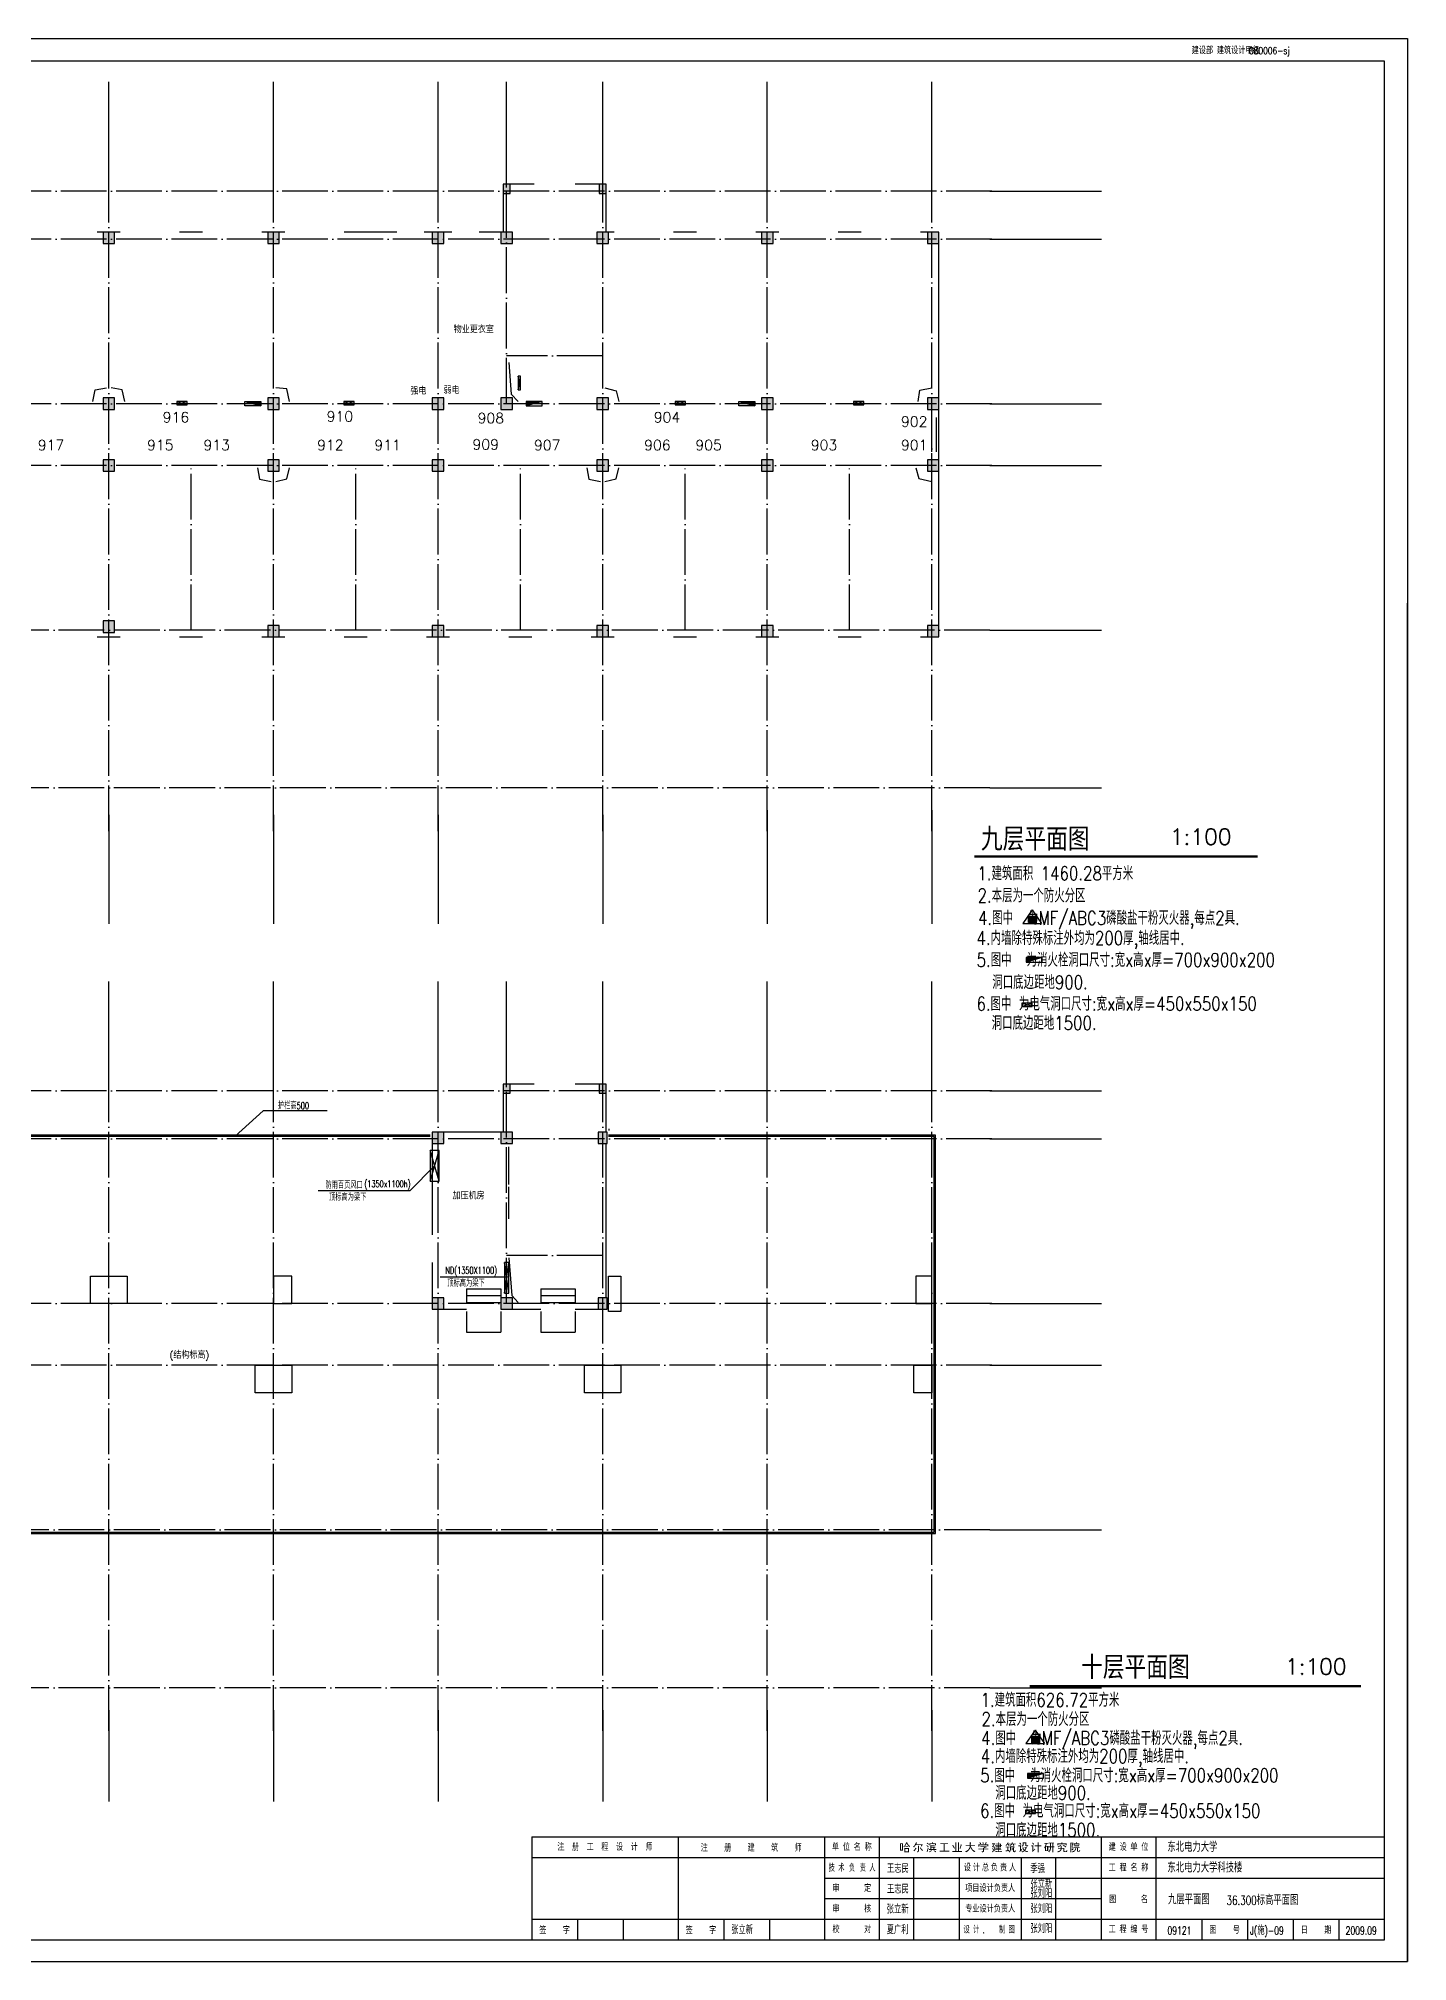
# Model space of a CAD drawing. Extents: x 356363 to 889308, y -1213508 to 149044.
# Drawn here: x 457572 to 517441, y -625991 to -541891 of the extents above; entities that cross this region are included whole.
import ezdxf
from ezdxf.enums import TextEntityAlignment as Align

# ---------------------------------------------------------------- set-up
doc = ezdxf.new("R2010")
doc.units = 0
doc.header["$LTSCALE"] = 1000
doc.header["$MEASUREMENT"] = 0
doc.linetypes.add('DOTE', pattern=[2.42, 2, -0.2, 0.02, -0.2])
doc.layers.get('0').update_dxf_attribs({"linetype": 'CONTINUOUS'})
for name, color, linetype in [('ACS_COM', 7, 'CONTINUOUS'), ('AXIS', 3, 'CONTINUOUS'), ('COLUMN', 7, 'CONTINUOUS'), ('DOTE', 1, 'CONTINUOUS'), ('EQUIP_消防', 7, 'CONTINUOUS'), ('PUB_TEXT', 7, 'CONTINUOUS'), ('STAIR', 2, 'CONTINUOUS'), ('WINDOW', 2, 'CONTINUOUS'), ('保温', 2, 'CONTINUOUS'), ('填充', 9, 'CONTINUOUS'), ('柱子', 7, 'CONTINUOUS'), ('洞口', 6, 'CONTINUOUS'), ('灭火器', 3, 'CONTINUOUS'), ('电洞', 32, 'CONTINUOUS')]:
    doc.layers.add(name, color=color, linetype=linetype)
doc.layers.add('WALL', color=4, linetype='CONTINUOUS', lineweight=40)
doc.styles.add('dm', font='romans.shx', dxfattribs={"width": 0.7, "bigfont": 'z.shx'})
doc.styles.add('HZ', font='romans.shx', dxfattribs={"bigfont": 'z.shx'})
doc.styles.get("Standard").update_dxf_attribs({"font": 'romans.shx', "height": 450, "bigfont": 'z.shx'})
doc.styles.add('Z', font='romans', dxfattribs={"width": 0.8, "bigfont": 'z'})

# ---------------------------------------------------------------- blocks, each defined once
blk = doc.blocks.new('tk0')
at = {"color": 243}
for p, q in [((0, 84100), (118900, 84100)), ((118900, 84100), (118900, 0)), ((118900, 0), (118900, 59400)), ((118900, 0), (118900, 42000)), ((118900, 0), (118900, 42000)), ((87000, 5450), (87000, 950)), ((93400, 3650), (117900, 3650)), ((93400, 2750), (105500, 2750)), ((80600, 1850), (117900, 1850)), ((82600, 1850), (82600, 950)), ((84600, 1850), (84600, 950)), ((89000, 1850), (89000, 950)), ((91000, 1850), (91000, 950)), ((109900, 1850), (109900, 950)), ((111900, 1850), (111900, 950)), ((113900, 1850), (113900, 950)), ((115900, 1850), (115900, 950)), ((0, 0), (118900, 0)), ((34800, 0), (118900, 0)), ((44600, 0), (118900, 0)), ((59500, 0), (118900, 0))]:
    blk.add_line(p, q, dxfattribs=at)
at = {"color": 244}
for p, q in [((117900, 83100), (2500, 83100)), ((117900, 950), (117900, 83100)), ((117900, 950), (117900, 58400)), ((117900, 950), (117900, 40998)), ((117900, 950), (117900, 40998)), ((2500, 950), (117900, 950)), ((37300, 950), (117900, 950)), ((47100, 950), (117900, 950)), ((62000, 950), (117900, 950))]:
    blk.add_line(p, q, dxfattribs=at)
at = {"color": 247}
for p, q in [((80600, 5450), (117900, 5450)), ((80600, 5450), (80600, 950)), ((93400, 5450), (93400, 950)), ((80600, 4550), (117900, 4550))]:
    blk.add_line(p, q, dxfattribs=at)
at = {"color": 242}
for p, q in [((95800, 5450), (95800, 950)), ((97014, 5196), (96996, 5163)), ((105500, 5450), (105500, 950)), ((107900, 5450), (107900, 950)), ((97300, 4550), (97300, 950)), ((99300, 4550), (99300, 950)), ((102000, 4550), (102000, 950)), ((103500, 4550), (103500, 950))]:
    blk.add_line(p, q, dxfattribs=at)
for points in [[(96710, 5175), (96754, 5175), (96710, 4855), (96754, 4855)], [(96754, 5175), (96797, 5175), (96754, 5137), (96797, 5137)], [(96797, 5175), (96842, 5175), (96797, 4855), (96842, 4855)], [(96901, 5067), (96930, 5046), (96849, 5018), (96886, 4999)], [(96940, 5124), (96968, 5103), (96901, 5067), (96930, 5046)], [(96974, 5219), (96996, 5163), (96940, 5124), (96968, 5103)], [(96974, 5219), (97025, 5210), (96996, 5163), (97014, 5196)], [(96996, 5163), (97014, 5196), (97019, 5119), (97048, 5139)], [(97048, 5139), (97070, 5111), (97019, 5119), (97042, 5085)], [(97042, 5085), (97070, 5111), (97065, 5059), (97093, 5088)], [(97065, 5059), (97093, 5088), (97097, 5029), (97122, 5063)], [(97097, 5029), (97122, 5063), (97124, 5009), (97146, 5045)], [(97320, 5065), (97354, 5033), (97275, 5026), (97317, 4992)], [(97347, 5096), (97390, 5085), (97320, 5065), (97354, 5033)], [(97406, 5219), (97396, 5095), (97347, 5096), (97390, 5085)], [(97406, 5219), (97456, 5196), (97396, 5095), (97414, 5131)], [(97414, 5131), (97652, 5131), (97396, 5095), (97638, 5095)], [(97493, 5064), (97538, 5064), (97493, 4856), (97538, 4856)], [(97652, 5131), (97702, 5131), (97616, 5042), (97658, 5033)], [(97856, 5060), (97877, 5089), (97901, 5035), (97932, 5057)], [(97875, 5173), (97901, 5197), (97949, 5112), (97981, 5136)], [(97901, 5035), (97932, 5057), (97943, 4998), (97962, 5039)], [(97990, 5175), (98032, 5175), (97990, 5087), (98032, 5087)], [(98032, 5175), (98231, 5175), (98032, 5140), (98231, 5140)], [(98123, 5090), (98131, 5062), (98032, 5082), (98077, 5056)], [(98032, 5082), (98077, 5056), (98032, 4915), (98077, 4915)], [(98100, 5208), (98143, 5218), (98121, 5175), (98162, 5175)], [(98204, 5109), (98227, 5072), (98123, 5090), (98131, 5062)], [(98231, 5175), (98276, 5175), (98231, 5087), (98276, 5087)], [(98469, 5175), (98810, 5175), (98469, 5138), (98810, 5138)], [(98618, 5142), (98663, 5142), (98618, 4843), (98663, 4843)], [(98989, 5079), (99023, 5102), (99072, 4939), (99109, 4960)], [(99130, 5220), (99175, 5220), (99130, 4829), (99175, 4829)], [(99236, 5216), (99288, 5213), (99236, 5195), (99281, 5191)], [(99236, 5195), (99281, 5191), (99236, 4794), (99281, 4794)], [(99367, 5127), (99412, 5111), (99343, 5037), (99378, 5026)], [(99571, 5087), (99989, 5087), (99571, 5050), (99989, 5050)], [(99754, 5050), (99798, 5050), (99749, 5013), (99791, 5006)], [(99754, 5219), (99821, 5214), (99754, 5196), (99805, 5197)], [(99754, 5196), (99805, 5197), (99754, 5087), (99799, 5087)], [(99798, 5050), (99808, 5050), (99787, 4992), (99821, 5003)], [(100135, 5124), (100177, 5124), (100135, 5030), (100177, 5030)], [(100176, 5196), (100217, 5219), (100221, 5132), (100259, 5153)], [(100177, 5124), (100529, 5124), (100177, 5083), (100529, 5083)], [(100302, 5214), (100352, 5219), (100320, 5182), (100363, 5188)], [(100320, 5182), (100363, 5188), (100330, 5146), (100376, 5153)], [(100447, 5199), (100486, 5183), (100416, 5124), (100452, 5124)], [(100455, 5219), (100511, 5200), (100447, 5199), (100486, 5183)], [(100529, 5124), (100569, 5124), (100529, 5033), (100569, 5033)], [(100781, 5079), (100813, 5070), (100732, 5030), (100758, 4993)], [(100733, 5162), (100825, 5162), (100733, 5125), (100810, 5125)], [(100825, 5162), (100861, 5162), (100781, 5079), (100813, 5070)], [(100865, 5099), (100990, 5099), (100865, 5070), (100990, 5070)], [(100882, 5161), (100990, 5161), (100882, 5130), (100990, 5130)], [(100990, 5206), (101027, 5206), (100990, 4826), (101027, 4826)], [(101027, 5161), (101084, 5161), (101027, 5130), (101084, 5130)], [(101027, 5099), (101084, 5099), (101027, 5070), (101084, 5070)], [(101084, 5161), (101128, 5161), (101084, 5008), (101128, 5008)], [(101128, 5099), (101165, 5099), (101128, 5070), (101165, 5070)], [(101377, 5146), (101411, 5122), (101319, 5078), (101356, 5058)], [(101411, 5209), (101454, 5194), (101377, 5146), (101411, 5122)], [(101434, 5159), (101542, 5159), (101411, 5122), (101542, 5122)], [(101431, 5122), (101468, 5122), (101453, 5053), (101497, 5064)], [(101568, 5144), (101603, 5122), (101511, 5078), (101548, 5058)], [(101603, 5209), (101646, 5194), (101568, 5144), (101603, 5122)], [(101626, 5159), (101758, 5159), (101603, 5122), (101758, 5122)], [(101645, 5122), (101682, 5122), (101667, 5053), (101710, 5064)], [(101882, 5081), (101947, 5081), (101882, 5043), (101947, 5043)], [(101924, 5184), (101968, 5200), (101966, 5108), (102009, 5128)], [(101947, 5081), (101991, 5081), (101947, 4848), (101991, 4891)], [(102052, 5078), (102095, 5060), (102017, 5047), (102061, 5025)], [(102073, 5128), (102114, 5108), (102052, 5078), (102095, 5060)], [(102074, 5140), (102117, 5131), (102073, 5128), (102114, 5108)], [(102074, 5208), (102117, 5208), (102074, 5140), (102117, 5132)], [(102117, 5208), (102183, 5208), (102117, 5173), (102183, 5173)], [(102183, 5208), (102227, 5208), (102183, 5085), (102227, 5088)], [(102183, 5085), (102227, 5088), (102190, 5062), (102233, 5080)], [(102190, 5062), (102233, 5080), (102207, 5046), (102251, 5079)], [(102207, 5046), (102251, 5079), (102241, 5041), (102262, 5079)], [(102241, 5041), (102262, 5079), (102294, 5044), (102271, 5079)], [(102294, 5044), (102271, 5079), (102314, 5057), (102280, 5093)], [(102446, 5079), (102498, 5079), (102446, 5042), (102498, 5042)], [(102480, 5184), (102521, 5199), (102538, 5108), (102577, 5127)], [(102498, 5079), (102542, 5079), (102498, 4842), (102542, 4883)], [(102592, 5078), (102720, 5078), (102592, 5042), (102720, 5042)], [(102720, 5217), (102774, 5210), (102720, 5196), (102764, 5191)], [(102720, 5196), (102764, 5191), (102720, 4777), (102764, 4777)], [(102764, 5078), (102886, 5078), (102764, 5042), (102886, 5042)], [(103017, 5182), (103078, 5182), (103017, 5151), (103076, 5151)], [(103052, 5060), (103084, 5032), (103031, 5021), (103053, 4978)], [(103067, 5102), (103105, 5086), (103052, 5060), (103084, 5032)], [(103074, 5136), (103115, 5128), (103067, 5102), (103105, 5086)], [(103078, 5182), (103120, 5182), (103074, 5136), (103115, 5128)], [(103084, 5032), (103095, 5057), (103095, 5022)], [(103095, 5057), (103141, 5057), (103095, 5022), (103141, 5022)], [(103120, 5182), (103186, 5182), (103118, 5151), (103186, 5151)], [(103141, 5057), (103186, 5057), (103141, 4834), (103186, 4834)], [(103202, 5197), (103267, 5197), (103202, 5166), (103267, 5166)], [(103267, 5197), (103310, 5197), (103267, 4974), (103310, 4972)], [(103310, 5197), (103363, 5197), (103310, 5166), (103363, 5166)], [(103363, 5197), (103406, 5197), (103363, 4782), (103406, 4782)], [(103406, 5197), (103447, 5197), (103406, 5166), (103447, 5166)], [(103589, 5164), (103632, 5164), (103589, 5081), (103632, 5081)], [(103632, 5164), (103956, 5164), (103632, 5129), (103956, 5129)], [(103682, 5070), (103714, 5048), (103639, 5042), (103669, 5019)], [(103715, 5098), (103756, 5075), (103682, 5070), (103714, 5048)], [(103753, 5200), (103797, 5209), (103767, 5164), (103815, 5164)], [(103820, 5071), (103848, 5098), (103841, 5061), (103879, 5085)], [(103841, 5061), (103879, 5085), (103876, 5041), (103912, 5068)], [(103876, 5041), (103912, 5068), (103911, 5019), (103941, 5049)], [(103911, 5019), (103941, 5049), (103948, 4991), (103976, 5020)], [(103956, 5164), (103999, 5164), (103956, 5081), (103999, 5081)], [(104156, 5197), (104194, 5197), (104156, 4777), (104194, 4777)], [(104194, 5197), (104246, 5197), (104194, 5169), (104241, 5169)], [(104246, 5197), (104292, 5197), (104218, 5040), (104247, 5040)], [(104295, 5164), (104342, 5164), (104295, 5085), (104342, 5085)], [(104328, 5075), (104533, 5075), (104328, 5041), (104533, 5040)], [(104342, 5164), (104514, 5164), (104342, 5129), (104514, 5129)], [(104396, 5212), (104451, 5217), (104405, 5202), (104451, 5208)], [(104405, 5202), (104451, 5208), (104414, 5164), (104452, 5164)], [(104514, 5164), (104555, 5164), (104514, 5085), (104555, 5085)], [(96754, 4897), (96797, 4897), (96754, 4855), (96797, 4855)], [(96896, 4962), (96940, 4962), (96896, 4779), (96940, 4779)], [(96933, 5042), (97076, 5042), (96933, 5007), (97076, 5007)], [(96940, 4962), (97061, 4962), (96940, 4924), (97061, 4924)], [(96940, 4815), (97061, 4815), (96940, 4779), (97061, 4779)], [(97061, 4962), (97106, 4962), (97061, 4779), (97106, 4779)], [(97340, 4901), (97380, 4884), (97285, 4838), (97334, 4819)], [(97391, 4981), (97436, 4963), (97340, 4901), (97380, 4884)], [(97443, 4823), (97473, 4825), (97481, 4780), (97499, 4787)], [(97443, 4823), (97469, 4794), (97453, 4809), (97458, 4794)], [(97458, 4794), (97469, 4794), (97456, 4778), (97481, 4780)], [(97489, 4839), (97530, 4820), (97473, 4825), (97499, 4787)], [(97493, 4856), (97538, 4856), (97489, 4839), (97530, 4820)], [(97574, 4960), (97599, 4992), (97677, 4834), (97714, 4868)], [(97901, 4896), (97936, 4884), (97869, 4812), (97910, 4789)], [(97925, 4986), (97962, 4965), (97901, 4896), (97936, 4884)], [(97973, 4812), (98011, 4826), (97987, 4797), (98027, 4797)], [(97977, 4915), (98294, 4915), (97977, 4879), (98294, 4879)], [(97987, 4797), (98027, 4797), (97994, 4778)], [(98046, 4847), (98058, 4815), (98011, 4826), (98027, 4797)], [(98077, 4873), (98105, 4841), (98046, 4847), (98058, 4815)], [(98077, 5019), (98252, 5019), (98077, 4984), (98252, 4984)], [(98164, 4984), (98201, 4984), (98163, 4915), (98202, 4915)], [(98164, 4847), (98189, 4871), (98216, 4816), (98238, 4841)], [(98216, 4816), (98238, 4841), (98263, 4778), (98287, 4810)], [(98440, 4848), (98856, 4848), (98440, 4812), (98856, 4812)], [(98998, 4831), (99416, 4831), (98998, 4795), (99416, 4795)], [(99343, 5037), (99378, 5026), (99308, 4936), (99341, 4924)], [(99624, 4847), (99655, 4810), (99557, 4823), (99595, 4779)], [(99679, 4888), (99708, 4854), (99624, 4847), (99655, 4810)], [(99717, 4934), (99746, 4902), (99679, 4888), (99708, 4854)], [(99738, 4977), (99774, 4953), (99717, 4934), (99746, 4902)], [(99749, 5013), (99791, 5006), (99738, 4977), (99774, 4953)], [(99787, 4992), (99821, 5003), (99818, 4922), (99842, 4958)], [(99818, 4922), (99842, 4958), (99847, 4878), (99867, 4922)], [(99847, 4878), (99867, 4922), (99879, 4843), (99902, 4884)], [(99879, 4843), (99902, 4884), (99914, 4813), (99944, 4852)], [(99914, 4813), (99944, 4852), (99956, 4785), (99996, 4826)], [(100132, 4940), (100331, 4940), (100132, 4900), (100331, 4900)], [(100220, 5043), (100491, 5043), (100220, 5004), (100495, 5004)], [(100268, 4823), (100312, 4823), (100281, 4805), (100323, 4807)], [(100281, 4805), (100323, 4807), (100287, 4778), (100340, 4783)], [(100330, 4835), (100365, 4796), (100312, 4823), (100340, 4783)], [(100331, 4839), (100374, 4839), (100330, 4837), (100373, 4813)], [(100330, 4837), (100373, 4813), (100330, 4835), (100365, 4796)], [(100402, 5004), (100495, 5004), (100331, 4958), (100374, 4948)], [(100331, 4958), (100374, 4948), (100331, 4839), (100374, 4839)], [(100374, 4940), (100572, 4940), (100374, 4900), (100572, 4900)], [(100779, 4854), (100810, 4832), (100725, 4810), (100762, 4776)], [(100737, 4949), (100769, 4967), (100762, 4901), (100783, 4928)], [(100784, 5030), (100860, 5030), (100758, 4993), (100861, 4993)], [(100762, 4901), (100783, 4928), (100789, 4867), (100805, 4893)], [(100814, 4913), (100839, 4886), (100779, 4854), (100810, 4832)], [(100824, 4956), (100856, 4944), (100814, 4913), (100839, 4886)], [(100816, 4842), (100829, 4868), (100846, 4822), (100864, 4845)], [(100826, 4993), (100861, 4993), (100824, 4956), (100856, 4944)], [(100846, 4822), (100864, 4845), (100907, 4795), (100909, 4830)], [(100865, 4907), (100990, 4907), (100865, 4877), (100990, 4877)], [(100881, 4976), (100990, 4976), (100881, 4941), (100990, 4941)], [(100893, 5040), (100990, 5040), (100893, 5008), (100990, 5008)], [(100907, 4795), (100909, 4830), (100990, 4786), (100976, 4819)], [(100990, 4786), (100976, 4819), (101070, 4786), (101060, 4820)], [(101027, 5040), (101084, 5040), (101027, 5008), (101084, 5008)], [(101027, 4976), (101129, 4976), (101027, 4941), (101129, 4941)], [(101027, 4907), (101144, 4907), (101027, 4877), (101144, 4877)], [(101070, 4786), (101060, 4820), (101149, 4784), (101165, 4835)], [(101320, 4858), (101397, 4861), (101320, 4812), (101413, 4830)], [(101331, 5027), (101397, 5027), (101331, 4990), (101397, 4990)], [(101397, 5027), (101440, 5027), (101397, 4861), (101440, 4867)], [(101397, 4861), (101490, 4879), (101413, 4830), (101489, 4844)], [(101440, 5027), (101495, 5027), (101440, 4990), (101495, 4990)], [(101442, 4796), (101466, 4810), (101462, 4787), (101479, 4800)], [(101462, 4787), (101479, 4800), (101480, 4770), (101499, 4784)], [(101494, 4840), (101527, 4816), (101466, 4810), (101499, 4784)], [(101510, 4872), (101547, 4852), (101494, 4840), (101527, 4816)], [(101516, 4906), (101560, 4907), (101510, 4872), (101547, 4852)], [(101516, 5035), (101560, 5035), (101516, 4906), (101560, 4905)], [(101560, 5035), (101657, 5035), (101560, 4999), (101655, 4999)], [(101583, 4961), (101627, 4964), (101588, 4868), (101632, 4872)], [(101657, 5035), (101699, 5035), (101649, 4833), (101696, 4833)], [(101649, 4833), (101696, 4833), (101652, 4813), (101697, 4831)], [(101697, 4831), (101700, 4829), (101652, 4813), (101663, 4797)], [(101700, 4829), (101704, 4826), (101663, 4797), (101678, 4785)], [(101704, 4826), (101707, 4826), (101678, 4785), (101695, 4780)], [(101707, 4826), (101709, 4825), (101695, 4780), (101717, 4780)], [(101709, 4825), (101715, 4826), (101717, 4780), (101739, 4787)], [(101715, 4826), (101722, 4833), (101739, 4787), (101751, 4799)], [(101722, 4833), (101724, 4846), (101751, 4799), (101757, 4812)], [(101724, 4846), (101728, 4858), (101736, 4833), (101757, 4812)], [(101725, 4871), (101738, 4864), (101727, 4859), (101744, 4833)], [(101736, 4833), (101757, 4812), (101762, 4833), (101768, 4857)], [(101738, 4864), (101768, 4857), (101744, 4833), (101762, 4833)], [(101924, 4825), (102019, 4919), (101946, 4787), (102049, 4884)], [(102057, 4822), (102065, 4783), (102013, 4814), (102050, 4778)], [(102045, 5015), (102193, 5015), (102045, 4988), (102193, 4988)], [(102089, 4835), (102124, 4811), (102057, 4822), (102065, 4783)], [(102059, 4958), (102100, 4974), (102086, 4902), (102120, 4928)], [(102086, 4902), (102120, 4928), (102123, 4858), (102152, 4887)], [(102123, 4858), (102154, 4832), (102089, 4835), (102124, 4811)], [(102152, 4887), (102183, 4861), (102123, 4858), (102154, 4832)], [(102182, 4940), (102221, 4921), (102152, 4887), (102183, 4861)], [(102154, 4832), (102183, 4861), (102200, 4806), (102211, 4844)], [(102191, 4976), (102240, 4975), (102182, 4940), (102221, 4921)], [(102193, 5015), (102245, 5015), (102191, 4976), (102240, 4975)], [(102200, 4806), (102211, 4844), (102244, 4792), (102252, 4830)], [(102244, 4792), (102252, 4830), (102276, 4786), (102310, 4824)], [(102483, 4828), (102603, 4939), (102501, 4797), (102628, 4910)], [(103031, 5021), (103053, 4978), (103010, 4992), (103027, 4944)], [(103053, 4978), (103059, 4987), (103053, 4935), (103095, 4944)], [(103053, 4935), (103095, 4944), (103095, 4916)], [(103053, 4935), (103095, 4916), (103053, 4834), (103095, 4834)], [(103084, 5032), (103095, 5022), (103059, 4987), (103095, 4944)], [(103095, 4869), (103141, 4869), (103095, 4834), (103141, 4834)], [(103179, 4804), (103196, 4818), (103203, 4795), (103213, 4803)], [(103194, 5033), (103267, 5033), (103194, 4997), (103267, 4997)], [(103216, 4838), (103254, 4810), (103196, 4818), (103233, 4786)], [(103203, 4795), (103213, 4803), (103224, 4777), (103233, 4786)], [(103236, 4866), (103276, 4845), (103216, 4838), (103254, 4810)], [(103253, 4900), (103294, 4882), (103236, 4866), (103276, 4845)], [(103264, 4938), (103305, 4924), (103253, 4900), (103294, 4882)], [(103267, 4974), (103310, 4972), (103264, 4938), (103305, 4924)], [(103310, 5033), (103363, 5033), (103310, 4997), (103363, 4997)], [(103406, 5033), (103450, 5033), (103406, 4997), (103450, 4997)], [(103635, 4826), (103654, 4787), (103581, 4820), (103609, 4777)], [(103639, 5042), (103669, 5019), (103594, 5020), (103630, 4994)], [(103619, 4971), (103850, 4971), (103619, 4934), (103850, 4934)], [(103667, 4840), (103696, 4807), (103635, 4826), (103654, 4787)], [(103691, 4858), (103727, 4833), (103667, 4840), (103696, 4807)], [(103711, 4882), (103751, 4863), (103691, 4858), (103727, 4833)], [(103727, 4911), (103769, 4899), (103711, 4882), (103751, 4863)], [(103734, 4934), (103778, 4934), (103727, 4911), (103769, 4899)], [(103738, 5040), (103795, 5031), (103738, 5023), (103781, 5012)], [(103738, 5023), (103781, 5012), (103738, 4971), (103781, 4971)], [(103850, 4971), (103895, 4971), (103850, 4825), (103895, 4838)], [(103850, 4825), (103895, 4838), (103854, 4811), (103897, 4833)], [(103854, 4811), (103897, 4833), (103858, 4802), (103900, 4828)], [(103858, 4802), (103900, 4828), (103867, 4793), (103909, 4822)], [(103867, 4793), (103909, 4822), (103880, 4786), (103925, 4820)], [(103925, 4820), (103931, 4820), (103880, 4786), (103894, 4784)], [(103931, 4820), (103945, 4820), (103894, 4784), (103977, 4784)], [(103945, 4820), (103949, 4820), (103977, 4784), (103984, 4785)], [(103949, 4820), (103963, 4822), (103984, 4785), (103990, 4787)], [(103963, 4822), (103971, 4829), (103990, 4787), (103996, 4790)], [(103971, 4829), (103975, 4838), (103996, 4790), (104008, 4800)], [(103975, 4838), (103976, 4859), (104008, 4800), (104011, 4805)], [(103976, 4875), (104004, 4858), (103976, 4867), (104018, 4828)], [(103976, 4859), (103976, 4867), (104011, 4805), (104018, 4828)], [(104004, 4858), (104025, 4855), (104018, 4828)], [(104199, 4911), (104228, 4911), (104227, 4865), (104265, 4880)], [(104218, 5040), (104247, 5040), (104235, 5016), (104261, 5026)], [(104227, 4820), (104264, 4823), (104243, 4798), (104265, 4805)], [(104240, 4918), (104287, 4910), (104228, 4911), (104265, 4880)], [(104235, 5016), (104261, 5026), (104245, 4994), (104270, 5015)], [(104247, 4925), (104288, 4913), (104240, 4918), (104287, 4910)], [(104243, 4798), (104265, 4805), (104245, 4776), (104268, 4781)], [(104245, 4994), (104270, 5015), (104250, 4977), (104286, 4978)], [(104253, 4945), (104288, 4961), (104247, 4925), (104288, 4913)], [(104250, 4977), (104286, 4978), (104253, 4945), (104288, 4961)], [(104294, 4834), (104307, 4795), (104264, 4823), (104268, 4781)], [(104323, 4854), (104351, 4825), (104294, 4834), (104307, 4795)], [(104295, 4997), (104560, 4997), (104295, 4959), (104560, 4959)], [(104347, 4882), (104380, 4859), (104323, 4854), (104351, 4825)], [(104360, 4910), (104398, 4891), (104347, 4882), (104380, 4859)], [(104367, 4935), (104409, 4929), (104360, 4910), (104398, 4891)], [(104368, 4959), (104413, 4957), (104367, 4935), (104409, 4929)], [(104442, 4959), (104485, 4959), (104443, 4840), (104485, 4858)], [(104443, 4840), (104485, 4858), (104445, 4828), (104487, 4850)], [(104445, 4828), (104487, 4850), (104452, 4815), (104490, 4844)], [(104452, 4815), (104490, 4844), (104464, 4805), (104495, 4839)], [(104464, 4805), (104495, 4839), (104487, 4799), (104502, 4836)], [(104487, 4799), (104502, 4836), (104538, 4799), (104520, 4835)], [(104538, 4799), (104520, 4835), (104542, 4800), (104528, 4837)], [(104542, 4800), (104528, 4837), (104553, 4804), (104533, 4841)], [(104553, 4804), (104533, 4841), (104558, 4808), (104539, 4849)], [(104558, 4808), (104539, 4849), (104568, 4818), (104542, 4857)], [(104568, 4818), (104542, 4857), (104573, 4827), (104548, 4872)], [(104573, 4827), (104548, 4872), (104581, 4844), (104551, 4880)], [(104553, 4885), (104569, 4870), (104551, 4880), (104565, 4863)], [(104569, 4870), (104591, 4865), (104565, 4863), (104581, 4844)]]:
    blk.add_solid(points, dxfattribs=at)
at = {"color": 242, "linetype": 'Continuous', "style": 'Z', "width": 0.8}
for s in ['建设部 建筑设计甲级', '              080006-sj']:
    blk.add_text(s, height=300, dxfattribs=at).set_placement((109462, 83420))
at = {"color": 242, "style": 'HZ', "width": 0.8}
for s, p in [('注  册  工  程  设  计  师', (83800, 5000)), ('单 位 名 称', (94600, 5000)), ('建 设 单 位', (106700, 5000)), ('工 程 名 称', (106700, 4100)), ('审      定', (94600, 3200)), ('项目设计负责人', (100650, 3200)), ('审      核', (94600, 2300)), ('专业设计负责人', (100650, 2300)), ('校      对', (94600, 1400)), ('工 程 编 号', (106700, 1400))]:
    blk.add_text(s, height=300, dxfattribs=at).set_placement(p, align=Align.MIDDLE_CENTER)
for s, p in [('注    册    建    筑    师', (90200, 5000)), ('图      名', (106700, 2750)), ('签    字', (81600, 1400)), ('签    字', (88000, 1400)), ('图    号', (110900, 1400)), ('日    期', (114900, 1400))]:
    blk.add_text(s, height=300, dxfattribs=at).set_placement(p, align=Align.MIDDLE)
at = {"color": 242, "style": 'HZ'}
for s, width, p in [('技', 0.7, (93586, 3936)), ('术', 0.7, (94005, 3936)), ('负', 0.7, (94474, 3936)), ('责', 0.7, (94943, 3936)), ('人', 0.7, (95362, 3936)), ('设', 0.8, (99494, 3950)), ('计', 0.8, (99890, 3950)), ('总', 0.8, (100286, 3950)), ('负', 0.8, (100682, 3950)), ('责', 0.8, (101078, 3950)), ('人', 0.8, (101474, 3950)), ('设 计 .', 0.7, (99484, 1236)), ('制 图', 0.7, (101033, 1236))]:
    blk.add_text(s, height=300, dxfattribs=dict(at, width=width)).set_placement(p)
blk = doc.blocks.new('灭火器')
at = {"layer": '灭火器'}
h = blk.add_hatch(dxfattribs=at)
h.set_pattern_fill('ANSI31', color=256, scale=100, style=0)
h.set_pattern_definition([(45, (-132002.346, 14406.528), (-8.8388348, 8.8388348), [])])
h.paths.add_polyline_path([(-93, -165), (94, -165), (94, -334), (-93, -334)])
for p, q in [((0, 0), (-247, -358)), ((0, 0), (247, -358)), ((-247, -358), (247, -358))]:
    blk.add_line(p, q, dxfattribs=at)
blk.add_lwpolyline([(-93, -165), (94, -165), (94, -334), (-93, -334)], close=True, dxfattribs=at)
blk = doc.blocks.new('$TwtSys$00000434')
for p, q in [((-0.5, 0.5), (-0.5, -0.5)), ((-0.5, -0.5), (0.5, 0.5)), ((0.5, 0.5), (-0.5, 0.5)), ((0.5, -0.5), (0.5, 0.5)), ((-0.5, -0.5), (0.5, -0.5))]:
    blk.add_line(p, q)
blk.add_solid([(0.5, -0.5), (0.5, 0.5), (-0.5, -0.5)])
blk = doc.blocks.new('dfsfsfhh')
at = {"layer": '电洞'}
for p, q in [((-225, 0), (225, 150)), ((225, 0), (-225, 150))]:
    blk.add_line(p, q, dxfattribs=at)
blk.add_lwpolyline([(-225, 0), (225, 0), (225, 150), (-225, 150)], close=True, dxfattribs=at)

msp = doc.modelspace()

# ---------------------------------------------------------------- hatches: boundary and pattern name
at = {"layer": '填充'}
h = msp.add_hatch(color=256, dxfattribs=at)
h.paths.add_polyline_path([(424145, -568064), (424145, -567364), (423445, -567364), (423445, -568064)])
h.paths.add_polyline_path([(424045, -560864), (424045, -560264), (423445, -560264), (423445, -560864)])
h.paths.add_polyline_path([(424045, -558164), (424045, -557564), (423445, -557564), (423445, -558164)])
h.paths.add_polyline_path([(424045, -550964), (424045, -550364), (423445, -550364), (423445, -550964)])
h.paths.add_polyline_path([(431495, -574914), (431495, -574314), (430995, -574314), (430995, -574914)])
h.paths.add_polyline_path([(431545, -568064), (431545, -567464), (430945, -567464), (430945, -568064)])
h.paths.add_polyline_path([(431495, -560814), (431495, -560314), (430995, -560314), (430995, -560814)])
h.paths.add_polyline_path([(431495, -558114), (431495, -557614), (430995, -557614), (430995, -558114)])
h.paths.add_polyline_path([(431495, -550964), (431495, -550364), (430995, -550364), (430995, -550964)])
h.paths.add_polyline_path([(438995, -574914), (438995, -574314), (438495, -574314), (438495, -574914)])
h.paths.add_polyline_path([(439045, -568064), (439045, -567464), (438445, -567464), (438445, -568064)])
h.paths.add_polyline_path([(438995, -560814), (438995, -560314), (438495, -560314), (438495, -560814)])
h.paths.add_polyline_path([(438995, -558114), (438995, -557614), (438495, -557614), (438495, -558114)])
h.paths.add_polyline_path([(438995, -550864), (438995, -550364), (438495, -550364), (438495, -550864)])
h.paths.add_polyline_path([(438895, -548664), (438895, -548264), (438595, -548264), (438595, -548664)])
h.paths.add_polyline_path([(443195, -558114), (443195, -557614), (442695, -557614), (442695, -558114)])
h.paths.add_polyline_path([(443195, -550864), (443195, -550364), (442695, -550364), (442695, -550864)])
h.paths.add_polyline_path([(443095, -548664), (443095, -548264), (442795, -548264), (442795, -548664)])
h.paths.add_polyline_path([(446545, -568064), (446545, -567464), (445945, -567464), (445945, -568064)])
h.paths.add_polyline_path([(446545, -560814), (446545, -560314), (445945, -560314), (445945, -560814)])
h.paths.add_polyline_path([(446545, -558114), (446545, -557614), (445945, -557614), (445945, -558114)])
h.paths.add_polyline_path([(446545, -550964), (446545, -550364), (445945, -550364), (445945, -550964)])
h.paths.add_polyline_path([(453695, -567864), (453695, -567364), (453195, -567364), (453195, -567864)])
h.paths.add_polyline_path([(453695, -560814), (453695, -560314), (453195, -560314), (453195, -560814)])
h.paths.add_polyline_path([(453695, -558114), (453695, -557614), (453195, -557614), (453195, -558114)])
h.paths.add_polyline_path([(453695, -550864), (453695, -550364), (453195, -550364), (453195, -550864)])
h.paths.add_polyline_path([(460895, -567864), (460895, -567364), (460395, -567364), (460395, -567864)])
h.paths.add_polyline_path([(460895, -560814), (460895, -560314), (460395, -560314), (460395, -560814)])
h.paths.add_polyline_path([(460895, -558114), (460895, -557614), (460395, -557614), (460395, -558114)])
h.paths.add_polyline_path([(460895, -550864), (460895, -550364), (460395, -550364), (460395, -550864)])
h.paths.add_polyline_path([(468095, -568064), (468095, -567564), (467595, -567564), (467595, -568064)])
h.paths.add_polyline_path([(468095, -560814), (468095, -560314), (467595, -560314), (467595, -560814)])
h.paths.add_polyline_path([(468095, -558114), (468095, -557614), (467595, -557614), (467595, -558114)])
h.paths.add_polyline_path([(468095, -550864), (468095, -550364), (467595, -550364), (467595, -550864)])
h.paths.add_polyline_path([(475295, -568064), (475295, -567564), (474795, -567564), (474795, -568064)])
h.paths.add_polyline_path([(475295, -560814), (475295, -560314), (474795, -560314), (474795, -560814)])
h.paths.add_polyline_path([(475295, -558114), (475295, -557614), (474795, -557614), (474795, -558114)])
h.paths.add_polyline_path([(475295, -550864), (475295, -550364), (474795, -550364), (474795, -550864)])
h.paths.add_polyline_path([(478295, -558114), (478295, -557614), (477795, -557614), (477795, -558114)])
h.paths.add_polyline_path([(478295, -550864), (478295, -550364), (477795, -550364), (477795, -550864)])
h.paths.add_polyline_path([(478195, -548664), (478195, -548264), (477895, -548264), (477895, -548664)])
h.paths.add_polyline_path([(482495, -568064), (482495, -567564), (481995, -567564), (481995, -568064)])
h.paths.add_polyline_path([(482495, -560814), (482495, -560314), (481995, -560314), (481995, -560814)])
h.paths.add_polyline_path([(482495, -558114), (482495, -557614), (481995, -557614), (481995, -558114)])
h.paths.add_polyline_path([(482495, -550864), (482495, -550364), (481995, -550364), (481995, -550864)])
h.paths.add_polyline_path([(482395, -548664), (482395, -548264), (482095, -548264), (482095, -548664)])
h.paths.add_polyline_path([(489695, -568064), (489695, -567564), (489195, -567564), (489195, -568064)])
h.paths.add_polyline_path([(489695, -560814), (489695, -560314), (489195, -560314), (489195, -560814)])
h.paths.add_polyline_path([(489695, -558114), (489695, -557614), (489195, -557614), (489195, -558114)])
h.paths.add_polyline_path([(489695, -550864), (489695, -550364), (489195, -550364), (489195, -550864)])
h.paths.add_polyline_path([(496945, -568064), (496945, -567564), (496445, -567564), (496445, -568064)])
h.paths.add_polyline_path([(496945, -560814), (496945, -560314), (496445, -560314), (496445, -560814)])
h.paths.add_polyline_path([(496945, -558114), (496945, -557614), (496445, -557614), (496445, -558114)])
h.paths.add_polyline_path([(496945, -550864), (496945, -550364), (496445, -550364), (496445, -550864)])
h = msp.add_hatch(color=256, dxfattribs=at)
h.paths.add_polyline_path([(406366, -623396), (406366, -622896), (405866, -622896), (405866, -623396)])
h.paths.add_polyline_path([(410566, -623396), (410566, -622896), (410066, -622896), (410066, -623396)])
h.paths.add_polyline_path([(413816, -623396), (413816, -622896), (413316, -622896), (413316, -623396)])
h.paths.add_polyline_path([(406366, -616146), (406366, -615646), (405866, -615646), (405866, -616146)])
h.paths.add_polyline_path([(410566, -616146), (410566, -615646), (410066, -615646), (410066, -616146)])
h.paths.add_polyline_path([(413816, -616246), (413816, -615746), (413316, -615746), (413316, -616246)])
h.paths.add_polyline_path([(406266, -613946), (406266, -613546), (405966, -613546), (405966, -613946)])
h.paths.add_polyline_path([(410466, -613946), (410466, -613546), (410166, -613546), (410166, -613946)])
edge = h.paths.add_edge_path()
edge.add_arc((423845, -607116), 300, 0, 180)
edge.add_arc((423845, -607116), 300, 180, 360)
h.paths.add_polyline_path([(424045, -600216), (424045, -599616), (423545, -599616), (423545, -600216)])
h.paths.add_polyline_path([(424045, -597516), (424045, -596916), (423545, -596916), (423545, -597516)])
h.paths.add_polyline_path([(424045, -590316), (424045, -589816), (423545, -589816), (423545, -590316)])
edge = h.paths.add_edge_path()
edge.add_arc((431245, -613916), 250, 0, 180)
edge.add_arc((431245, -613916), 250, 180, 360)
h.paths.add_polyline_path([(431495, -607416), (431495, -606916), (430995, -606916), (430995, -607416)])
h.paths.add_polyline_path([(431495, -590316), (431495, -589816), (430995, -589816), (430995, -590316)])
edge = h.paths.add_edge_path()
edge.add_arc((438745, -613916), 250, 0, 180)
edge.add_arc((438745, -613916), 250, 180, 360)
h.paths.add_polyline_path([(438995, -607416), (438995, -606916), (438495, -606916), (438495, -607416)])
h.paths.add_polyline_path([(438995, -600166), (438995, -599666), (438495, -599666), (438495, -600166)])
h.paths.add_polyline_path([(438995, -597466), (438995, -596966), (438495, -596966), (438495, -597466)])
h.paths.add_polyline_path([(438995, -590216), (438995, -589716), (438495, -589716), (438495, -590216)])
h.paths.add_polyline_path([(438895, -588016), (438895, -587616), (438595, -587616), (438595, -588016)])
h.paths.add_polyline_path([(443195, -597466), (443195, -596966), (442695, -596966), (442695, -597466)])
h.paths.add_polyline_path([(443195, -590216), (443195, -589716), (442695, -589716), (442695, -590216)])
h.paths.add_polyline_path([(443095, -588016), (443095, -587616), (442795, -587616), (442795, -588016)])
edge = h.paths.add_edge_path()
edge.add_arc((446195, -607166), 250, 0, 180)
edge.add_arc((446195, -607166), 250, 180, 360)
h.paths.add_polyline_path([(446445, -600166), (446445, -599666), (445945, -599666), (445945, -600166)])
h.paths.add_polyline_path([(446445, -597466), (446445, -596966), (445945, -596966), (445945, -597466)])
h.paths.add_polyline_path([(446445, -590316), (446445, -589816), (445945, -589816), (445945, -590316)])
h.paths.add_polyline_path([(475295, -597466), (475295, -596966), (474795, -596966), (474795, -597466)])
h.paths.add_polyline_path([(475295, -590216), (475295, -589716), (474795, -589716), (474795, -590216)])
h.paths.add_polyline_path([(478295, -597466), (478295, -596966), (477795, -596966), (477795, -597466)])
h.paths.add_polyline_path([(478295, -590216), (478295, -589716), (477795, -589716), (477795, -590216)])
h.paths.add_polyline_path([(478195, -588016), (478195, -587616), (477895, -587616), (477895, -588016)])
h.paths.add_polyline_path([(482445, -597466), (482445, -596966), (482045, -596966), (482045, -597466)])
h.paths.add_polyline_path([(482445, -590216), (482445, -589716), (482045, -589716), (482045, -590216)])
h.paths.add_polyline_path([(482395, -588016), (482395, -587616), (482095, -587616), (482095, -588016)])

# ---------------------------------------------------------------- linework, layer by layer
for p, q in [((459945, -557764), (460053, -557263)), ((460053, -557263), (460545, -557164)), ((461237, -557263), (460745, -557164)), ((461345, -557764), (461237, -557263)), ((468437, -557213), (467945, -557164)), ((468545, -557764), (468437, -557213)), ((482345, -557164), (482829, -557304)), ((482829, -557304), (482945, -557764)), ((496045, -557764), (496121, -557269)), ((496121, -557269), (496645, -557164)), ((467145, -560664), (467244, -561158)), ((468434, -561148), (468545, -560664)), ((481545, -560664), (481644, -561158)), ((482834, -561148), (482945, -560664)), ((495945, -560664), (496068, -561142)), ((467244, -561158), (467745, -561264)), ((467945, -561264), (468434, -561148)), ((481644, -561158), (482145, -561264)), ((482345, -561264), (482834, -561148)), ((496068, -561142), (496645, -561264))]:
    msp.add_line(p, q)
at = {"const_width": 100}
for points in [[(498492, -577664), (510882, -577664)], [(500914, -613954), (515411, -613954)]]:
    msp.add_lwpolyline(points, dxfattribs=at)
at = {"layer": 'ACS_COM'}
for p, q in [((466175, -589894), (467398, -588790, 1658)), ((470193, -588790, 1658), (467398, -588790, 1658)), ((474895, -591191), (473808, -592284, 1658)), ((473808, -592284, 1658), (469801, -592284, 1658)), ((478094, -596065, 1658), (475143, -596065, 1658))]:
    msp.add_line(p, q, dxfattribs=at)
at = {"layer": 'AXIS'}
for p, q in [((460645, -548384), (460645, -543783)), ((467845, -548384), (467845, -543783)), ((475045, -548384), (475045, -543783)), ((478045, -548384), (478045, -543783)), ((482245, -548384), (482245, -543783)), ((489445, -548384), (489445, -543783)), ((496645, -548384), (496645, -543783)), ((499172, -548564), (504062, -548564)), ((499172, -550664), (504062, -550664)), ((499172, -557864), (504062, -557864)), ((499172, -560564), (504062, -560564)), ((499172, -567764), (504062, -567764)), ((499172, -574664), (504062, -574664)), ((460645, -575838), (460645, -580616)), ((467845, -575838), (467845, -580616)), ((475045, -575838), (475045, -580616)), ((482245, -575838), (482245, -580616)), ((489445, -575642), (489445, -579642)), ((489445, -575838), (489445, -580616)), ((496645, -575642), (496645, -579642)), ((496645, -575838), (496645, -580616)), ((460645, -587736), (460645, -583134)), ((467845, -587736), (467845, -583134)), ((475045, -587736), (475045, -583134)), ((478045, -587736), (478045, -583134)), ((482245, -587736), (482245, -583134)), ((489445, -587736), (489445, -583134)), ((496645, -587736), (496645, -583134)), ((499172, -587916), (504062, -587916)), ((499172, -590016), (504062, -590016)), ((499172, -597216), (504062, -597216)), ((499172, -599916), (504062, -599916)), ((499172, -607116), (504062, -607116)), ((499172, -614016), (504062, -614016)), ((460645, -614993), (460645, -618993)), ((467845, -614993), (467845, -618993)), ((475045, -614993), (475045, -618993)), ((482245, -614993), (482245, -618993)), ((489445, -614993), (489445, -618993)), ((496645, -614993), (496645, -618993))]:
    msp.add_line(p, q, dxfattribs=at)
at = {"layer": 'DOTE', "linetype": 'DOTE'}
for p, q in [((499267, -548564), (421392, -548564)), ((460645, -576554), (460645, -548384)), ((467845, -576554), (467845, -548384)), ((475045, -576554), (475045, -548384)), ((478045, -557864), (478045, -548384)), ((482245, -576554), (482245, -548384)), ((489445, -576554), (489445, -548384)), ((496645, -576554), (496645, -548384)), ((499267, -550664), (421392, -550664)), ((482245, -555764), (478045, -555764)), ((499267, -557864), (421392, -557864)), ((499267, -560564), (421392, -560564)), ((464245, -567764), (464245, -560564)), ((471445, -567764), (471445, -560564)), ((478645, -567764), (478645, -560564)), ((485845, -567764), (485845, -560564)), ((493045, -567764), (493045, -560564)), ((499172, -567764), (421392, -567764)), ((499172, -574664), (421392, -574664)), ((460645, -615905), (460645, -587736)), ((467845, -615905), (467845, -587736)), ((475045, -615905), (475045, -587736)), ((478045, -597216), (478045, -587736)), ((482245, -615905), (482245, -587736)), ((489445, -615905), (489445, -587736)), ((496645, -615905), (496645, -587736)), ((499267, -587916), (421392, -587916)), ((499267, -590016), (421392, -590016)), ((482245, -595116), (478045, -595116)), ((499267, -597216), (421392, -597216)), ((499267, -599916), (421392, -599916)), ((499172, -607116), (421392, -607116)), ((499172, -614016), (421392, -614016))]:
    msp.add_line(p, q, dxfattribs=at)
at = {"layer": 'STAIR'}
for p, q in [((478145, -556064), (478248, -557445)), ((478248, -557445), (478545, -557764)), ((474695, -589856), (446645, -589856)), ((474695, -589916), (446645, -589916)), ((478145, -592006), (478145, -590366)), ((496805, -589856), (482495, -589856)), ((496745, -589916), (482495, -589916)), ((496745, -590016), (496745, -589916)), ((496745, -607216), (496745, -590016)), ((496805, -607276), (496805, -589856)), ((478145, -593516), (478145, -592113)), ((478145, -595216), (478271, -596862)), ((476295, -596566), (476295, -597166)), ((476295, -596566), (477795, -596566)), ((476295, -596866), (477795, -596866)), ((477795, -596566), (477795, -597166)), ((478271, -596862), (478545, -597166)), ((479545, -596566), (479545, -597166)), ((479545, -596566), (481045, -596566)), ((479545, -596866), (481045, -596866)), ((481045, -596566), (481045, -597166)), ((476295, -597166), (477795, -597166)), ((476295, -597566), (476295, -598466)), ((477795, -597566), (477795, -598466)), ((479545, -597166), (481045, -597166)), ((479545, -597566), (479545, -598466)), ((481045, -597566), (481045, -598466)), ((476295, -598466), (477795, -598466)), ((479545, -598466), (481045, -598466)), ((446645, -607216), (496745, -607216)), ((446645, -607276), (496805, -607276))]:
    msp.add_line(p, q, dxfattribs=at)
for points in [[(459845, -596016), (461445, -596016), (461445, -597216), (459845, -597216)], [(467845, -597216), (468645, -597216), (468645, -596016), (467845, -596016)], [(482495, -596016), (483045, -596016), (483045, -597566), (482495, -597566)], [(495945, -597216), (496645, -597216), (496645, -596016), (495945, -596016)], [(467045, -599916), (468645, -599916), (468645, -601116), (467045, -601116)], [(481445, -599916), (483045, -599916), (483045, -601116), (481445, -601116)], [(495845, -599916), (496645, -599916), (496645, -601116), (495845, -601116)]]:
    msp.add_lwpolyline(points, close=True, dxfattribs=at)
at = {"layer": 'WALL'}
msp.add_line((482545, -589616), (482495, -589616), dxfattribs=at)
at = {"layer": 'WINDOW'}
for p, q in [((496645, -559964), (496645, -558464)), ((496845, -559964), (496845, -558464)), ((496945, -559964), (496945, -558464))]:
    msp.add_line(p, q, dxfattribs=at)
at = {"layer": '保温'}
for p, q in [((482395, -587616), (481045, -587616)), ((482395, -589716), (482395, -587616)), ((482445, -589716), (482395, -589716)), ((482395, -596966), (482395, -590216)), ((481045, -597466), (482445, -597466))]:
    msp.add_line(p, q, dxfattribs=at)
for points in [[(479245, -548264), (477895, -548264), (477895, -550364), (476845, -550364)], [(482745, -550364), (482395, -550364), (482395, -548264), (481045, -548264)], [(461145, -550364), (460145, -550364)], [(464745, -550364), (463745, -550364)], [(468345, -550364), (467345, -550364)], [(473245, -550364), (470945, -550364)], [(475645, -550364), (474445, -550364)], [(486345, -550364), (485345, -550364)], [(489945, -550364), (488945, -550364)], [(493545, -550364), (492545, -550364)], [(496945, -558464), (496945, -550364), (496145, -550364)], [(496145, -568064), (496945, -568064), (496945, -559964)], [(460145, -568064), (461145, -568064)], [(463745, -568064), (464745, -568064)], [(467345, -568064), (468345, -568064)], [(470945, -568064), (471945, -568064)], [(474545, -568064), (475545, -568064)], [(478145, -568064), (479145, -568064)], [(481745, -568064), (482745, -568064)], [(485345, -568064), (486345, -568064)], [(488945, -568064), (489945, -568064)], [(492545, -568064), (493545, -568064)], [(479245, -587616), (477895, -587616), (477895, -589716), (474795, -589716), (474795, -594216)], [(474795, -595416), (474795, -597466), (476295, -597466)], [(477795, -597466), (479545, -597466)]]:
    msp.add_lwpolyline(points, dxfattribs=at)
at = {"layer": '柱子'}
for points in [[(478195, -548664), (478195, -548264), (477895, -548264), (477895, -548664)], [(482395, -548664), (482395, -548264), (482095, -548264), (482095, -548664)], [(460895, -550864), (460895, -550364), (460395, -550364), (460395, -550864)], [(468095, -550864), (468095, -550364), (467595, -550364), (467595, -550864)], [(475295, -550864), (475295, -550364), (474795, -550364), (474795, -550864)], [(478295, -550864), (478295, -550364), (477795, -550364), (477795, -550864)], [(482495, -550864), (482495, -550364), (481995, -550364), (481995, -550864)], [(489695, -550864), (489695, -550364), (489195, -550364), (489195, -550864)], [(496945, -550864), (496945, -550364), (496445, -550364), (496445, -550864)], [(460895, -558114), (460895, -557614), (460395, -557614), (460395, -558114)], [(468095, -558114), (468095, -557614), (467595, -557614), (467595, -558114)], [(475295, -558114), (475295, -557614), (474795, -557614), (474795, -558114)], [(478295, -558114), (478295, -557614), (477795, -557614), (477795, -558114)], [(482495, -558114), (482495, -557614), (481995, -557614), (481995, -558114)], [(489695, -558114), (489695, -557614), (489195, -557614), (489195, -558114)], [(496945, -558114), (496945, -557614), (496445, -557614), (496445, -558114)], [(460895, -560814), (460895, -560314), (460395, -560314), (460395, -560814)], [(468095, -560814), (468095, -560314), (467595, -560314), (467595, -560814)], [(475295, -560814), (475295, -560314), (474795, -560314), (474795, -560814)], [(482495, -560814), (482495, -560314), (481995, -560314), (481995, -560814)], [(489695, -560814), (489695, -560314), (489195, -560314), (489195, -560814)], [(496945, -560814), (496945, -560314), (496445, -560314), (496445, -560814)], [(460895, -567864), (460895, -567364), (460395, -567364), (460395, -567864)], [(468095, -568064), (468095, -567564), (467595, -567564), (467595, -568064)], [(475295, -568064), (475295, -567564), (474795, -567564), (474795, -568064)], [(482495, -568064), (482495, -567564), (481995, -567564), (481995, -568064)], [(489695, -568064), (489695, -567564), (489195, -567564), (489195, -568064)], [(496945, -568064), (496945, -567564), (496445, -567564), (496445, -568064)], [(478195, -588016), (478195, -587616), (477895, -587616), (477895, -588016)], [(482395, -588016), (482395, -587616), (482095, -587616), (482095, -588016)], [(475295, -590216), (475295, -589716), (474795, -589716), (474795, -590216)], [(478295, -590216), (478295, -589716), (477795, -589716), (477795, -590216)], [(482445, -590216), (482445, -589716), (482045, -589716), (482045, -590216)], [(475295, -597466), (475295, -596966), (474795, -596966), (474795, -597466)], [(478295, -597466), (478295, -596966), (477795, -596966), (477795, -597466)], [(482445, -597466), (482445, -596966), (482045, -596966), (482045, -597466)]]:
    msp.add_lwpolyline(points, close=True, dxfattribs=at)
at = {"layer": '洞口'}
for p, q in [((478545, -557264), (478645, -556664)), ((478645, -557264), (478545, -556664)), ((475095, -591866), (474695, -590516)), ((474695, -591866), (475095, -590516)), ((478145, -596766), (477945, -595416)), ((477945, -596766), (478145, -595416))]:
    msp.add_line(p, q, dxfattribs=at)
for points in [[(478545, -557264), (478645, -557264), (478645, -556664), (478545, -556664)], [(474695, -591866), (475095, -591866), (475095, -590516), (474695, -590516)], [(477945, -596766), (478145, -596766), (478145, -595416), (477945, -595416)]]:
    msp.add_lwpolyline(points, close=True, dxfattribs=at)

# ---------------------------------------------------------------- block references
at = {"layer": 'COLUMN'}
msp.add_blockref('tk0', (398541, -625991), dxfattribs=at)
at = {"layer": 'EQUIP_消防', "yscale": 200, "zscale": 700}
for p, xscale, rotation in [((466945, -557864), -700, 179.9999999999666), ((479245, -557864), 700, 180.0000000001429), ((488545, -557864), -700, 180.0000000000381), ((501119, -582187), 700, 180.0000000001453), ((501175, -617872), 700, 180.0000000001453)]:
    msp.add_blockref('$TwtSys$00000434', p, dxfattribs=dict(at, xscale=xscale, rotation=rotation))
at = {"layer": '灭火器', "xscale": 1.649999999906868, "yscale": 1.649999999906868, "zscale": 1.65}
for p in [(501026, -580005), (501164, -615870)]:
    msp.add_blockref('灭火器', p, dxfattribs=at)
at = {"layer": '电洞', "rotation": 180}
for p in [(463845, -557764), (471145, -557764), (485645, -557764), (493445, -557764)]:
    msp.add_blockref('dfsfsfhh', p, dxfattribs=at)
at = {"layer": '电洞'}
for p in [(500796, -584223), (500953, -619517)]:
    msp.add_blockref('dfsfsfhh', p, dxfattribs=at)

# ---------------------------------------------------------------- texts
at = {"width": 0.9}
for s, p in [('物业更衣室', (475730, -554769)), ('强电', (473836, -557460)), ('弱电', (475284, -557428)), (' 加压机房', (475494, -592654)), ('(结构标高)', (463308, -599620))]:
    msp.add_text(s, height=300, dxfattribs=at).set_placement(p)
for s, p in [('九层平面图 ', (498786, -577409)), ('十层平面图 ', (503165, -613628))]:
    msp.add_text(s, height=1000).set_placement(p)
at = {"ltscale": 0.7}
for p in [(507045, -577151), (512078, -613441)]:
    msp.add_text('1:100', height=700, dxfattribs=at).set_placement(p)
at = {"color": 241, "style": 'Z', "width": 0.7}
for s, height, p in [('东北电力大学', 400, (506941, -621191)), ('王志民', 350, (494675, -622110)), ('季强', 350, (500949, -622110)), ('东北电力大学科技楼', 400, (506941, -622091)), ('王志民', 350, (494675, -623010)), ('张立新', 350, (500949, -622767)), ('张刘阳', 350, (500949, -623200)), ('九层平面图 ', 400, (506967, -623483)), ('36.300标高平面图 ', 400, (509526, -623511)), ('张立新', 350, (494664, -623889)), ('张刘阳', 350, (500949, -623870)), ('张立新', 350, (487864, -624789)), ('夏广利', 350, (494664, -624789)), ('张刘阳', 350, (500949, -624737)), ('09121', 350, (506941, -624810)), ('J(施)-09', 350, (510556, -624810)), ('2009.09', 350, (514733, -624810))]:
    msp.add_text(s, height=height, dxfattribs=at).set_placement(p)
at = {"layer": 'ACS_COM', "style": 'dm', "width": 0.7}
for s, p in [('护栏高500', (468722, -588524, 9158)), ('防雨百页风口', (470937, -592003, 9158)), ('ND(1350X1100)', (476496, -595785, 9158))]:
    msp.add_text(s, height=300, dxfattribs=at).set_placement(p, align=Align.MIDDLE)
for s, p in [('(1350x1100h)', (471827, -592132, 5818)), ('顶标高为梁下', (470276, -592718, 28500)), ('顶标高为梁下', (475451, -596477, 28500))]:
    msp.add_text(s, height=300, dxfattribs=at).set_placement(p)
at = {"layer": 'PUB_TEXT', "style": 'Z', "width": 0.8}
for s, p in [('1.建筑面积 1460.28平方米', (498632, -578704)), ('2.本层为一个防火分区', (498640, -579672)), ('4.图中  为MF/ABC3磷酸盐干粉灭火器,每点2具.', (498659, -580653)), ('4.内墙除特殊标注外均为200厚,轴线居中.', (498594, -581534)), ('5.图中  为消火栓洞口尺寸:宽x高x厚=700x900x200', (498596, -582486)), ('洞口底边距地900.', (499283, -583465)), ('6.图中 为电气洞口尺寸:宽x高x厚=450x550x150', (498591, -584406)), ('洞口底边距地1500.', (499257, -585248)), ('1.建筑面积626.72平方米', (498768, -614850)), ('2.本层为一个防火分区', (498810, -615690)), ('4.图中  为MF/ABC3磷酸盐干粉灭火器,每点2具.', (498797, -616519)), ('4.内墙除特殊标注外均为200厚,轴线居中.', (498781, -617309)), ('5.图中  为消火栓洞口尺寸:宽x高x厚=700x900x200', (498753, -618152)), ('洞口底边距地900.', (499414, -618919)), ('6.图中 为电气洞口尺寸:宽x高x厚=450x550x150', (498749, -619700)), ('洞口底边距地1500.', (499414, -620541))]:
    msp.add_text(s, height=600, dxfattribs=at).set_placement(p)
at = {"layer": 'STAIR', "char_height": 450, "width": 1155.58, "attachment_point": 1}
for s, insert in [('{\\C1;916}', (463003, -558232)), ('{\\C1;910}', (470174, -558195)), ('{\\C1;908}', (476776, -558270)), ('{\\C1;904}', (484477, -558232)), ('{\\C1;902}', (495289, -558422)), ('{\\C1;917}', (457540, -559446)), ('{\\C1;915}', (462320, -559446)), ('{\\C1;913}', (464786, -559446)), ('{\\C1;912}', (469756, -559446)), ('{\\C1;911}', (472260, -559446)), ('{\\C1;909}', (476552, -559418)), ('{\\C1;907}', (479241, -559446)), ('{\\C1;906}', (484059, -559446)), ('{\\C1;905}', (486298, -559446)), ('{\\C1;903}', (491344, -559446)), ('{\\C1;901}', (495289, -559446))]:
    msp.add_mtext(s, dxfattribs=dict(at, insert=insert))

doc.saveas('drawing.dxf')
